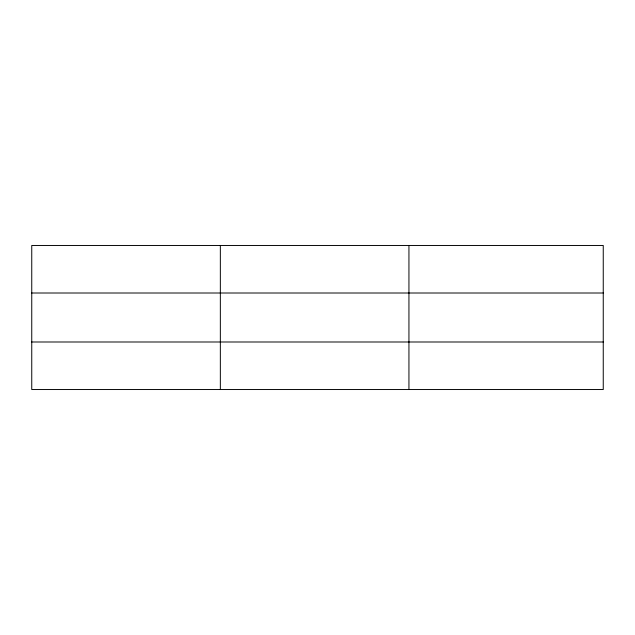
<?xml version="1.0" encoding="UTF-8"?>
<svg xmlns="http://www.w3.org/2000/svg" width="635" height="635" viewBox="0 0 635 635"><rect width="100%" height="100%" fill="white"/><g stroke="black" fill="none" stroke-linecap="round" stroke-linejoin="round"><path stroke-width="0.95" d="M220.345 389.533L220.345 245.467M408.94 389.533L408.94 245.467M603.25 293.005L603.25 245.467L31.75 245.467L31.75 389.533L603.25 389.533L603.25 293.005L31.75 293.005M31.75 341.995L603.25 341.995"/></g></svg>
